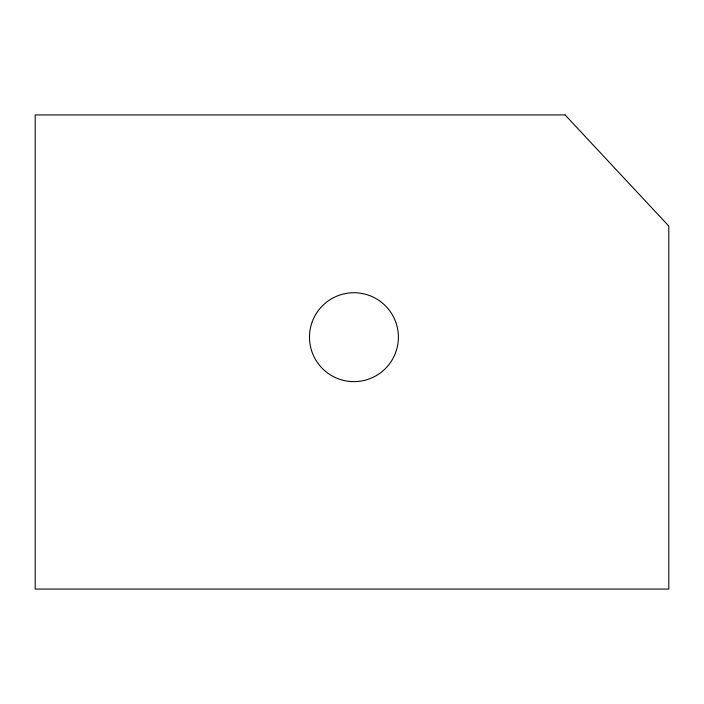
<?xml version="1.0" encoding="UTF-8"?>
<svg xmlns="http://www.w3.org/2000/svg" width="704" height="704" viewBox="0 0 704 704"><rect width="100%" height="100%" fill="white"/><g stroke="black" fill="none" stroke-linecap="round" stroke-linejoin="round"><path stroke-width="1.06" d="M565.083 114.928L35.2 114.928L35.2 589.072L668.8 589.072L668.8 226.054L565.083 114.928M328.302 373.498A44.449 44.449 0 0 0 398.2 341.229A44.449 44.449 0 0 0 335.298 296.824A44.449 44.449 0 0 0 328.302 373.498"/></g></svg>
